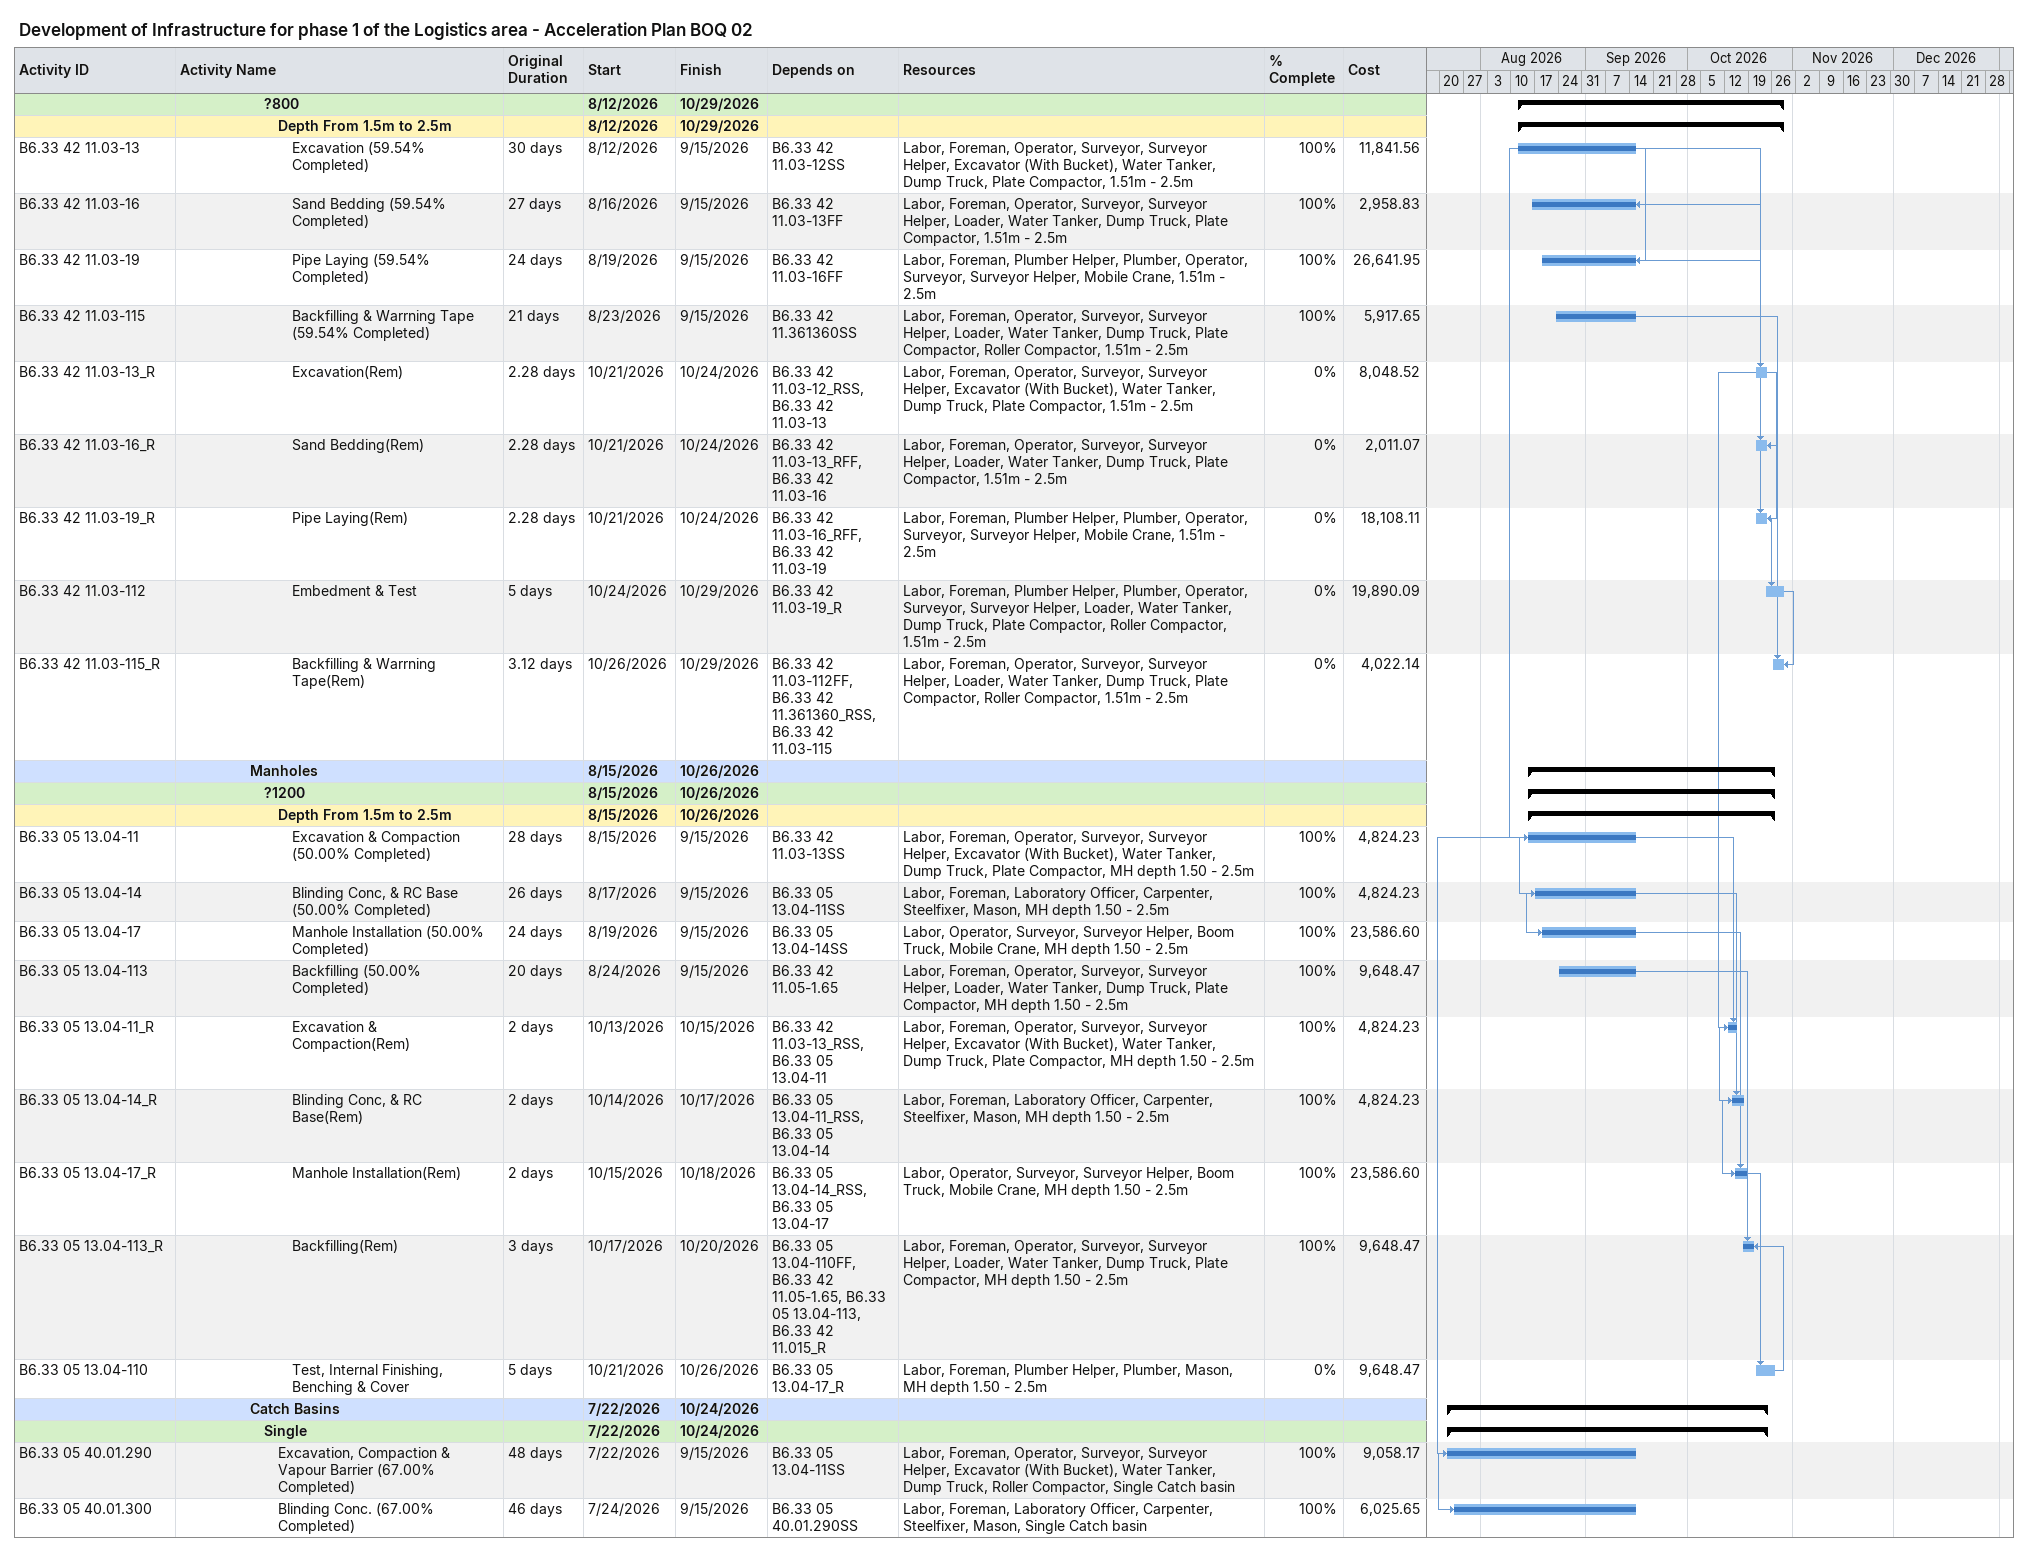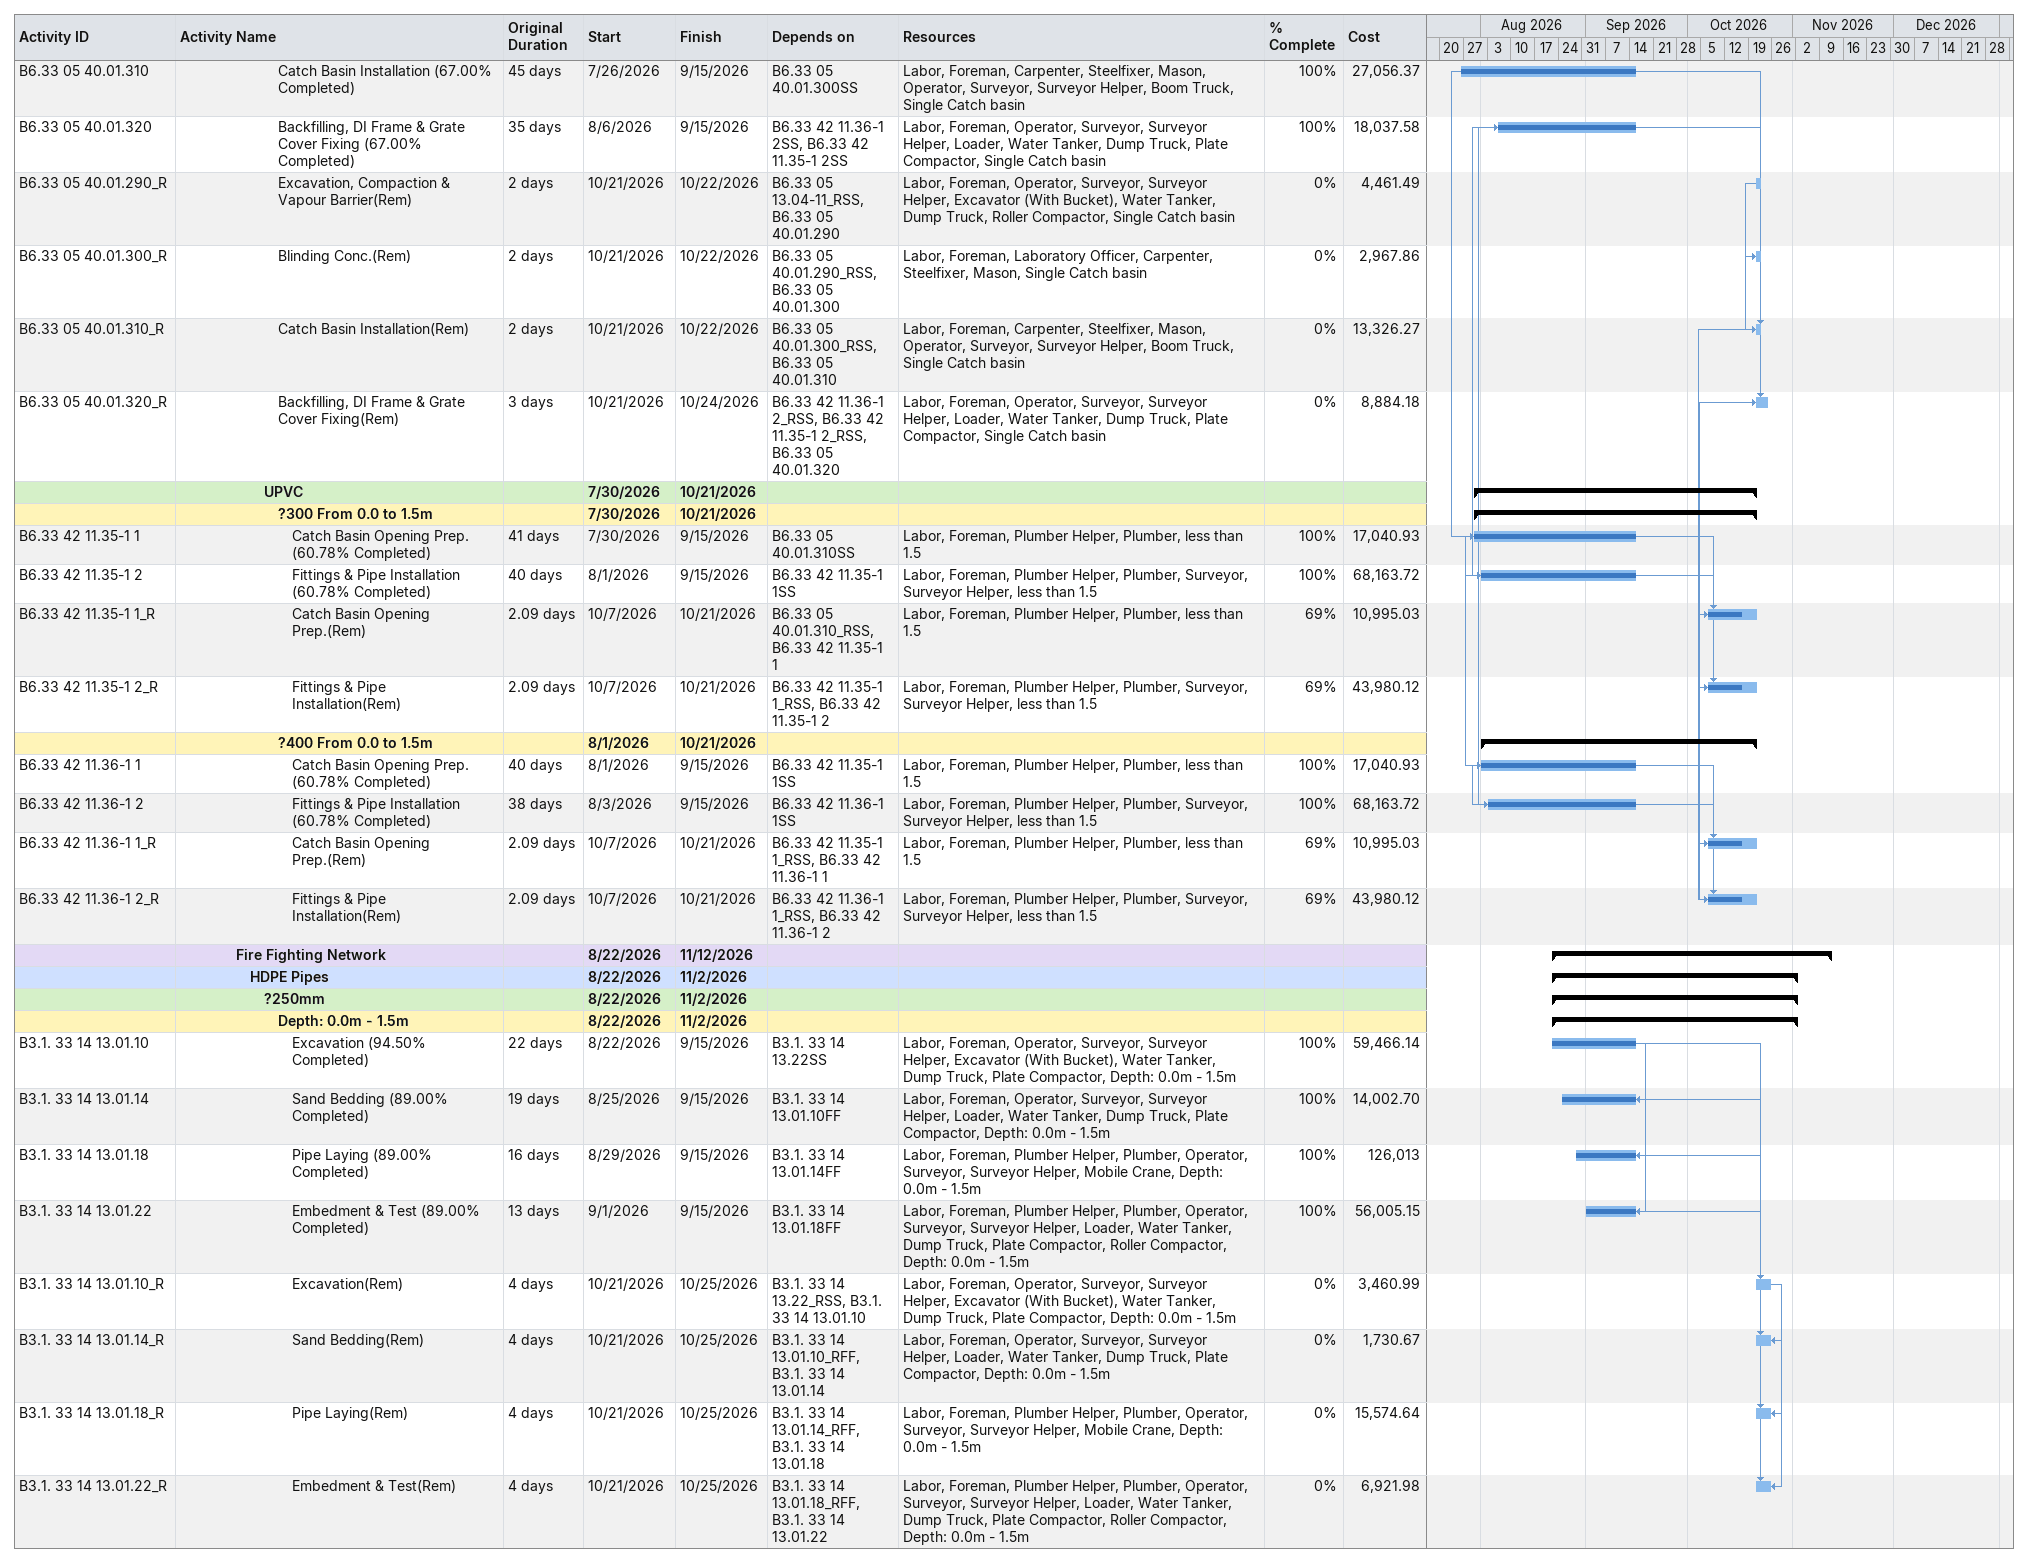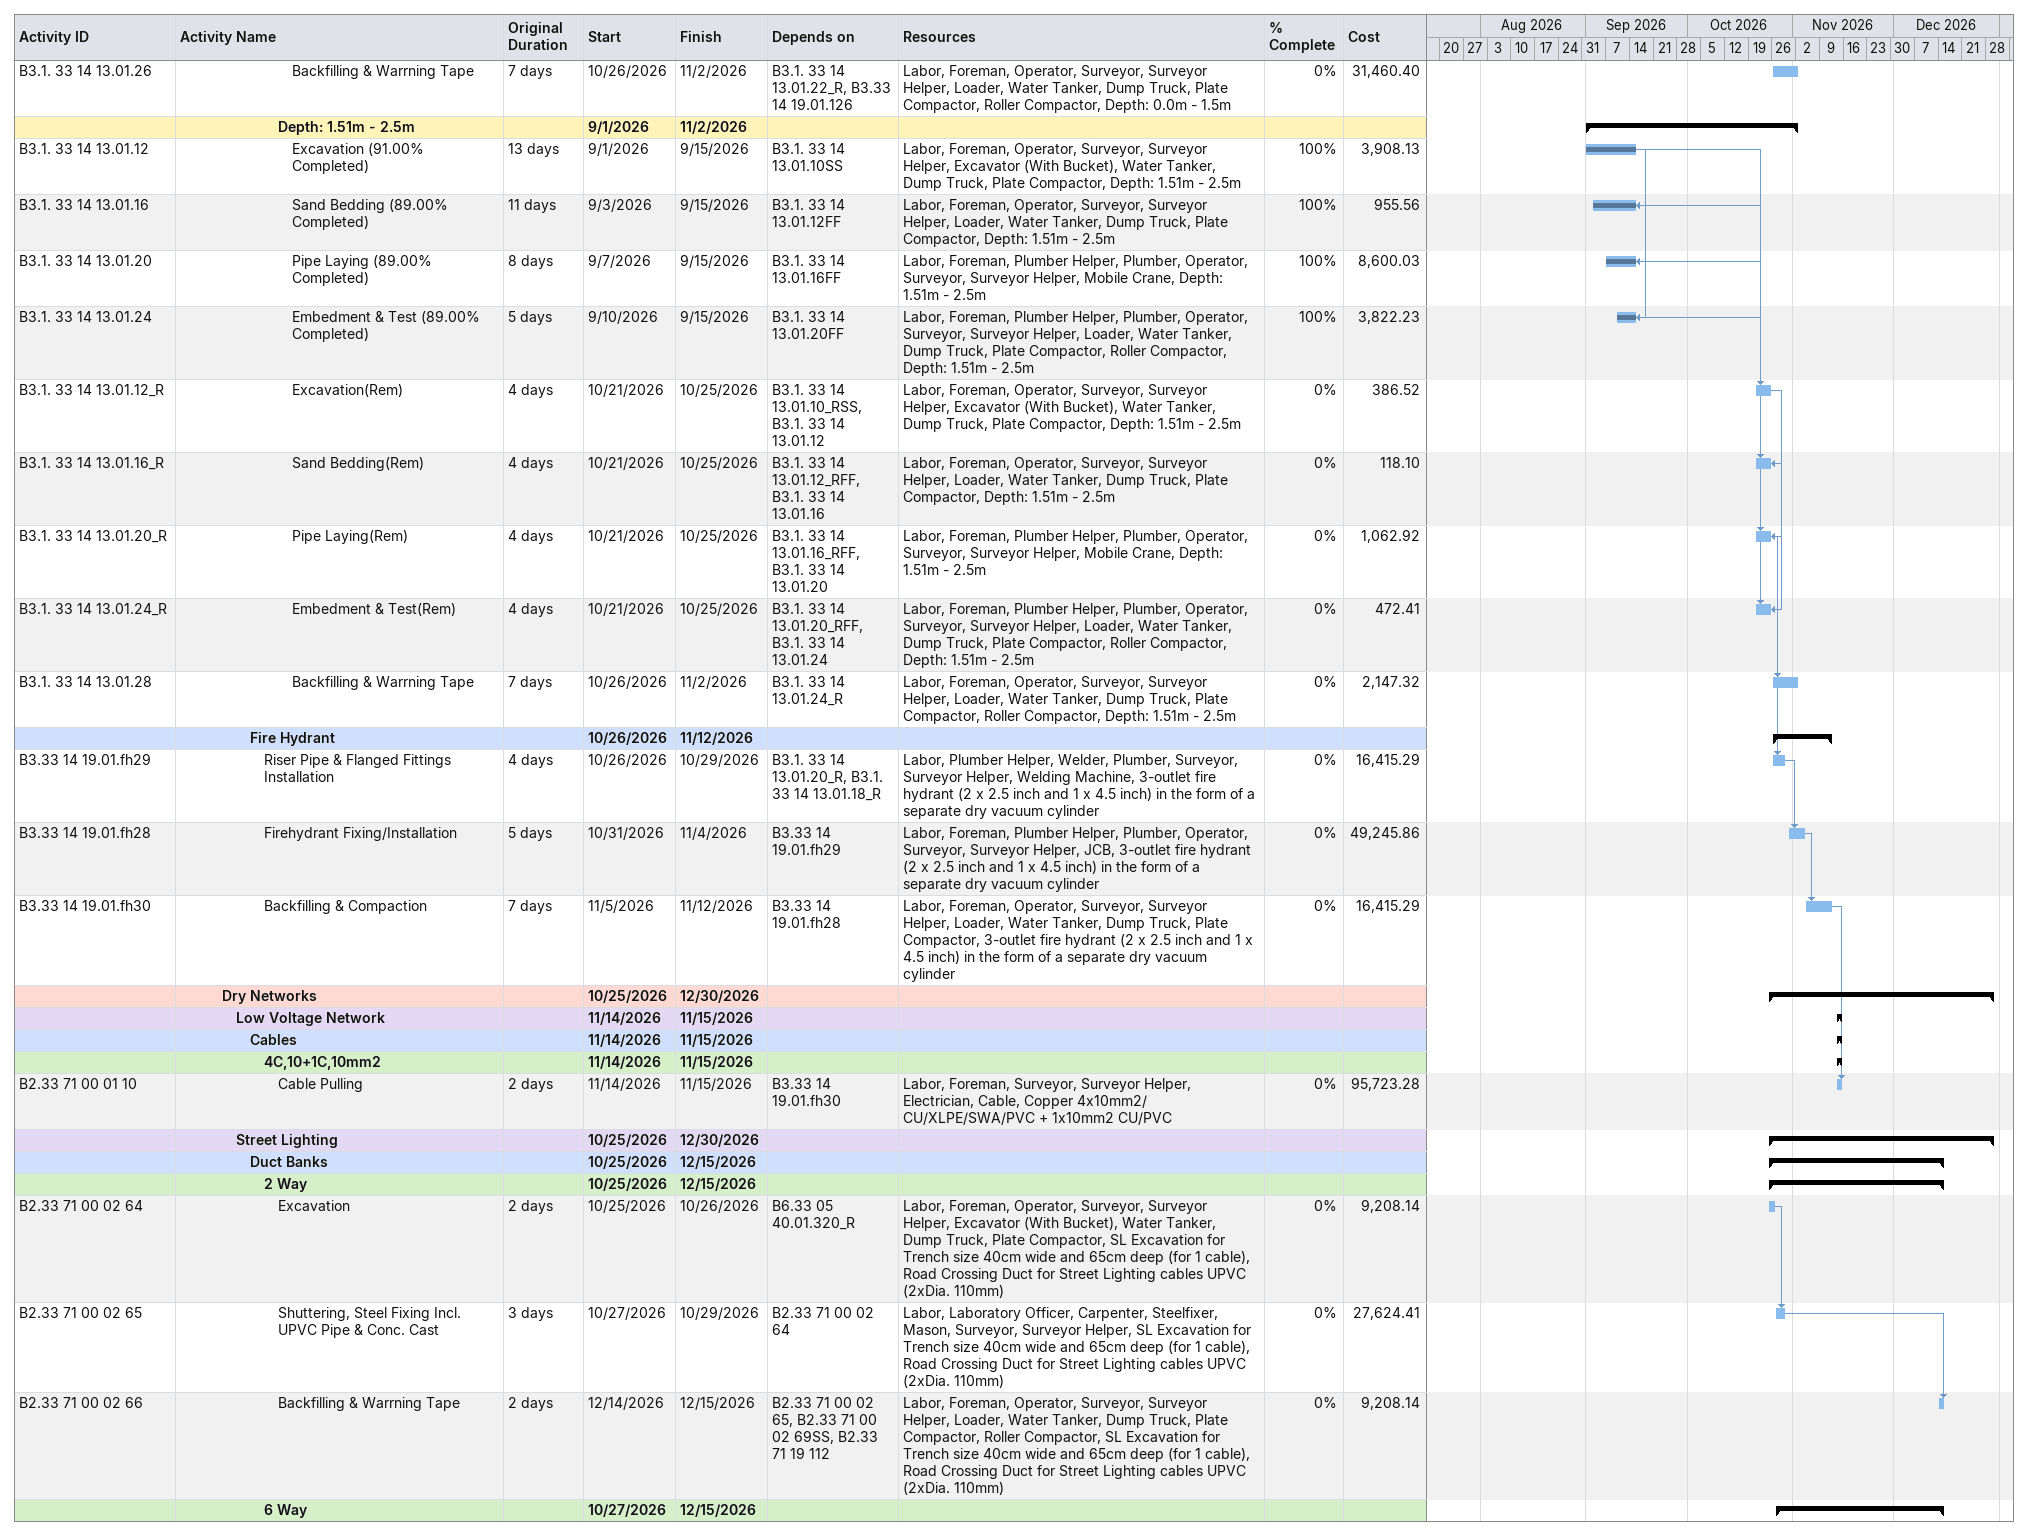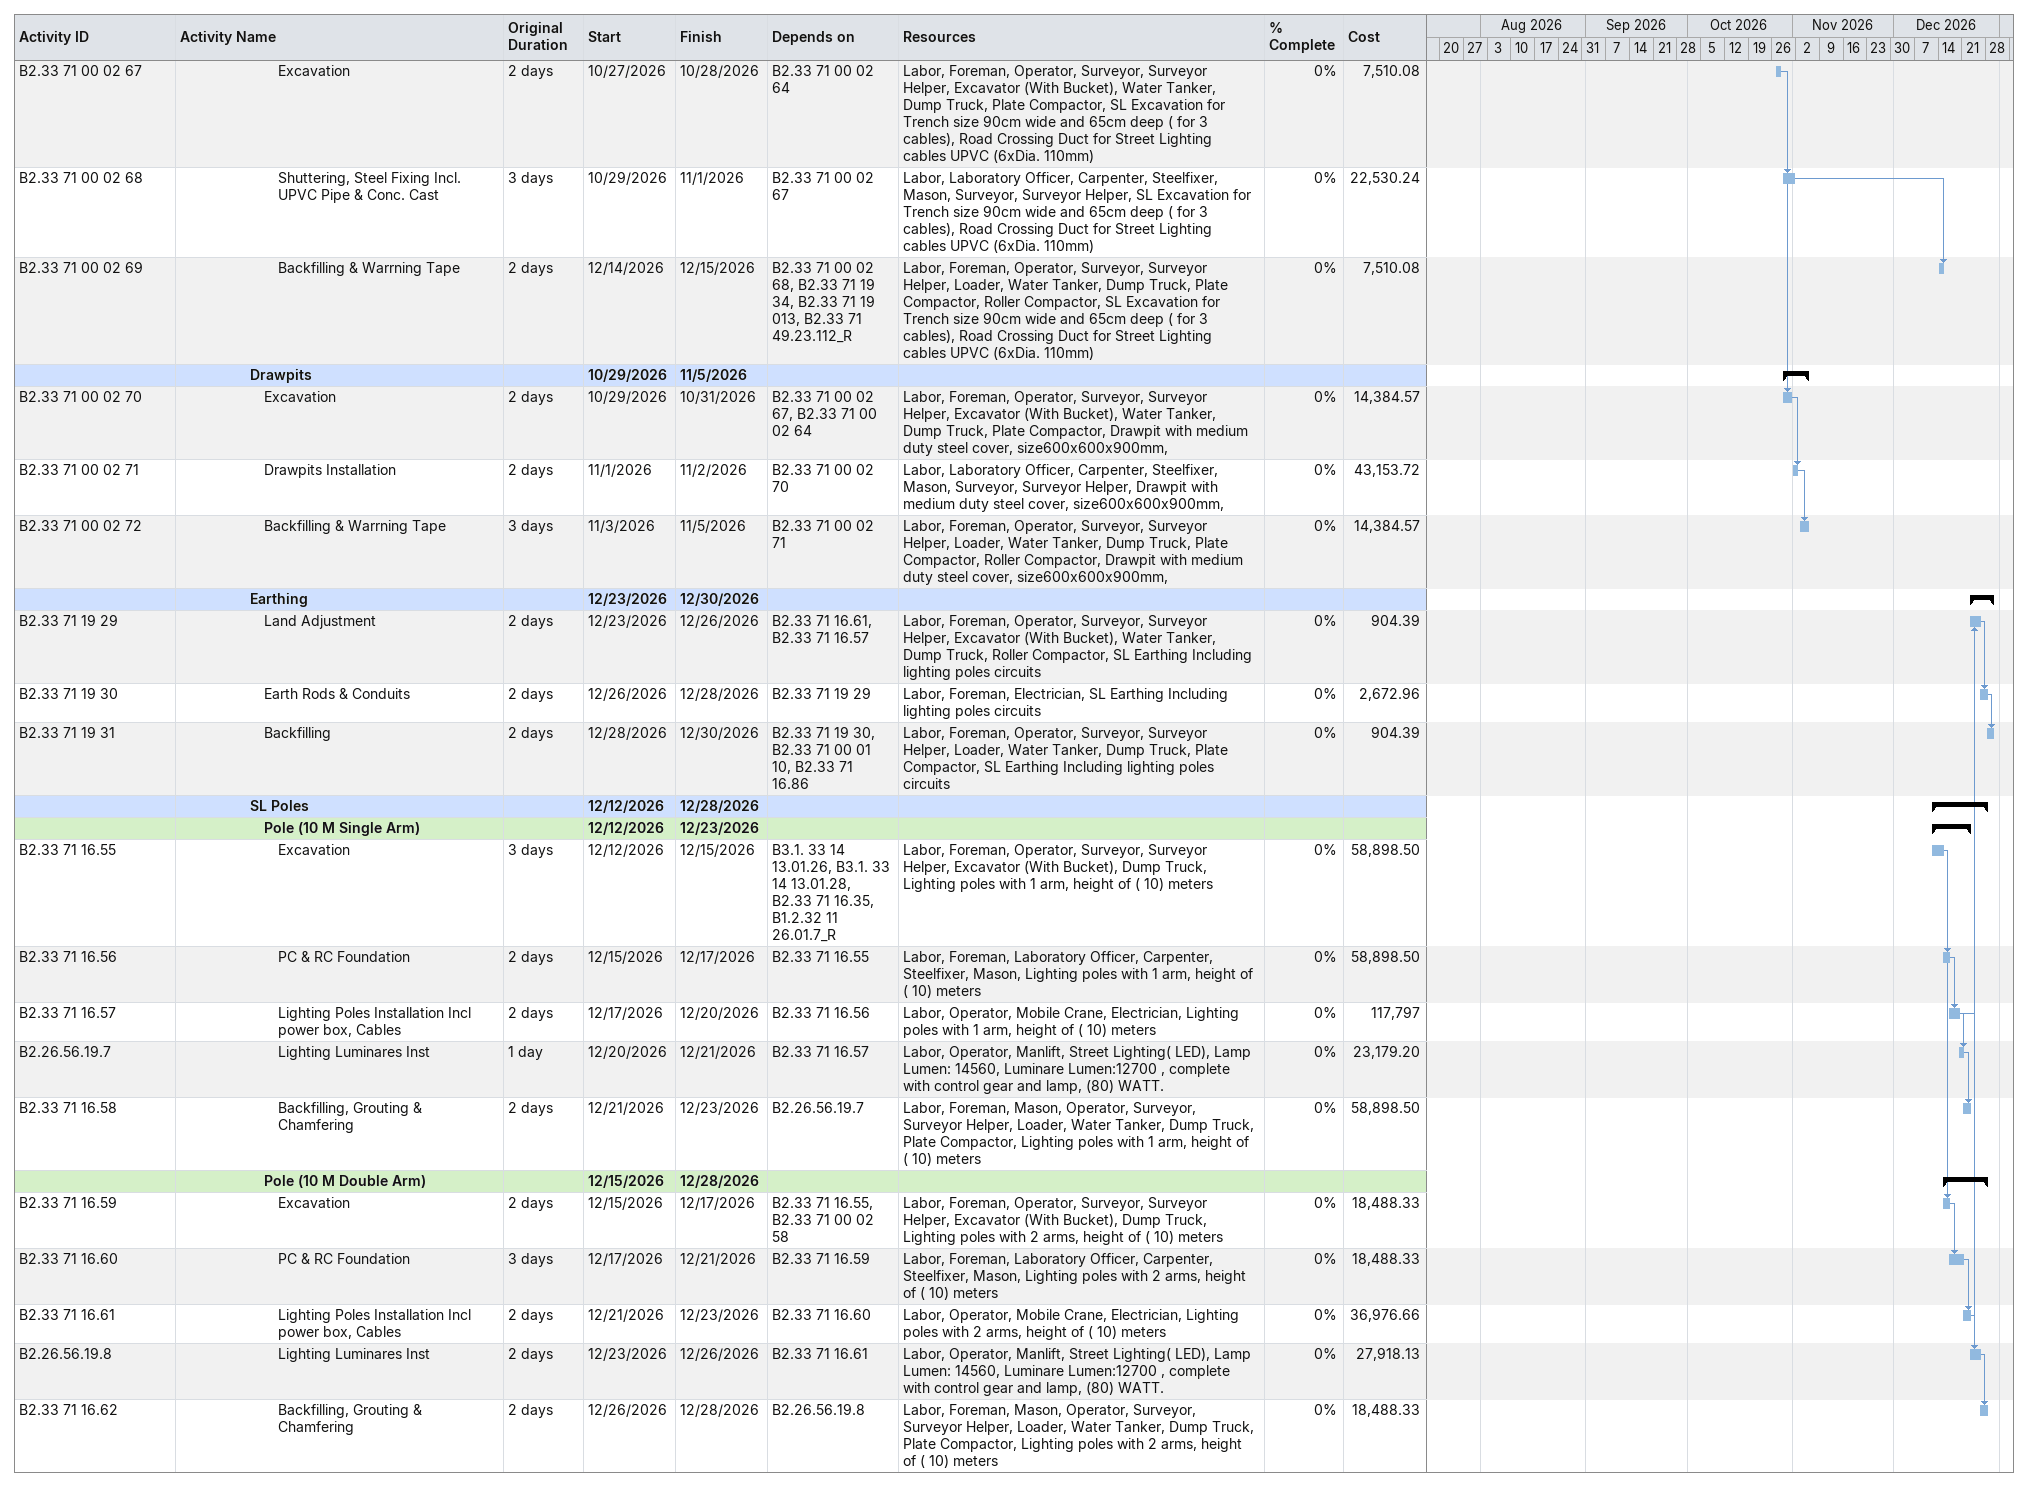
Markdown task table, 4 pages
Development of Infrastructure for phase 1 of the Logistics area - Acceleration Plan BOQ 02

| ID | Level | Task | Original duration | Start | Finish | Predecessors | Resources | % complete | Cost |
|---|---|---|---|---|---|---|---|---|---|
|  | 7 | **?800** |  | 2026-08-12 | 2026-10-29 |  |  |  |  |
|  | 8 | **Depth From 1.5m to 2.5m** |  | 2026-08-12 | 2026-10-29 |  |  |  |  |
| B6.33 42 11.03-13 | 9 | Excavation (59.54% Completed) | 30d | 2026-08-12 | 2026-09-15 | B6.33 42 11.03-12SS | Labor, Foreman, Operator, Surveyor, Surveyor Helper, Excavator (With Bucket), Water Tanker, Dump Truck, Plate Compactor, 1.51m - 2.5m | 100 | 11841.56 |
| B6.33 42 11.03-16 | 9 | Sand Bedding (59.54% Completed) | 27d | 2026-08-16 | 2026-09-15 | B6.33 42 11.03-13FF | Labor, Foreman, Operator, Surveyor, Surveyor Helper, Loader, Water Tanker, Dump Truck, Plate Compactor, 1.51m - 2.5m | 100 | 2958.83 |
| B6.33 42 11.03-19 | 9 | Pipe Laying (59.54% Completed) | 24d | 2026-08-19 | 2026-09-15 | B6.33 42 11.03-16FF | Labor, Foreman, Plumber Helper, Plumber, Operator, Surveyor, Surveyor Helper, Mobile Crane, 1.51m - 2.5m | 100 | 26641.95 |
| B6.33 42 11.03-115 | 9 | Backfilling & Warrning Tape (59.54% Completed) | 21d | 2026-08-23 | 2026-09-15 | B6.33 42 11.361360SS | Labor, Foreman, Operator, Surveyor, Surveyor Helper, Loader, Water Tanker, Dump Truck, Plate Compactor, Roller Compactor, 1.51m - 2.5m | 100 | 5917.65 |
| B6.33 42 11.03-13_R | 9 | Excavation(Rem) | 2.28d | 2026-10-21 | 2026-10-24 | B6.33 42 11.03-12_RSS, B6.33 42 11.03-13 | Labor, Foreman, Operator, Surveyor, Surveyor Helper, Excavator (With Bucket), Water Tanker, Dump Truck, Plate Compactor, 1.51m - 2.5m | 0 | 8048.52 |
| B6.33 42 11.03-16_R | 9 | Sand Bedding(Rem) | 2.28d | 2026-10-21 | 2026-10-24 | B6.33 42 11.03-13_RFF, B6.33 42 11.03-16 | Labor, Foreman, Operator, Surveyor, Surveyor Helper, Loader, Water Tanker, Dump Truck, Plate Compactor, 1.51m - 2.5m | 0 | 2011.07 |
| B6.33 42 11.03-19_R | 9 | Pipe Laying(Rem) | 2.28d | 2026-10-21 | 2026-10-24 | B6.33 42 11.03-16_RFF, B6.33 42 11.03-19 | Labor, Foreman, Plumber Helper, Plumber, Operator, Surveyor, Surveyor Helper, Mobile Crane, 1.51m - 2.5m | 0 | 18108.11 |
| B6.33 42 11.03-112 | 9 | Embedment & Test | 5d | 2026-10-24 | 2026-10-29 | B6.33 42 11.03-19_R | Labor, Foreman, Plumber Helper, Plumber, Operator, Surveyor, Surveyor Helper, Loader, Water Tanker, Dump Truck, Plate Compactor, Roller Compactor, 1.51m - 2.5m | 0 | 19890.09 |
| B6.33 42 11.03-115_R | 9 | Backfilling & Warrning Tape(Rem) | 3.12d | 2026-10-26 | 2026-10-29 | B6.33 42 11.03-112FF, B6.33 42 11.361360_RSS, B6.33 42 11.03-115 | Labor, Foreman, Operator, Surveyor, Surveyor Helper, Loader, Water Tanker, Dump Truck, Plate Compactor, Roller Compactor, 1.51m - 2.5m | 0 | 4022.14 |
|  | 6 | **Manholes** |  | 2026-08-15 | 2026-10-26 |  |  |  |  |
|  | 7 | **?1200** |  | 2026-08-15 | 2026-10-26 |  |  |  |  |
|  | 8 | **Depth From 1.5m to 2.5m** |  | 2026-08-15 | 2026-10-26 |  |  |  |  |
| B6.33 05 13.04-11 | 9 | Excavation & Compaction (50.00% Completed) | 28d | 2026-08-15 | 2026-09-15 | B6.33 42 11.03-13SS | Labor, Foreman, Operator, Surveyor, Surveyor Helper, Excavator (With Bucket), Water Tanker, Dump Truck, Plate Compactor, MH depth 1.50 - 2.5m | 100 | 4824.23 |
| B6.33 05 13.04-14 | 9 | Blinding Conc, & RC Base (50.00% Completed) | 26d | 2026-08-17 | 2026-09-15 | B6.33 05 13.04-11SS | Labor, Foreman, Laboratory Officer, Carpenter, Steelfixer, Mason, MH depth 1.50 - 2.5m | 100 | 4824.23 |
| B6.33 05 13.04-17 | 9 | Manhole Installation (50.00% Completed) | 24d | 2026-08-19 | 2026-09-15 | B6.33 05 13.04-14SS | Labor, Operator, Surveyor, Surveyor Helper, Boom Truck, Mobile Crane, MH depth 1.50 - 2.5m | 100 | 23586.60 |
| B6.33 05 13.04-113 | 9 | Backfilling (50.00% Completed) | 20d | 2026-08-24 | 2026-09-15 | B6.33 42 11.05-1.65 | Labor, Foreman, Operator, Surveyor, Surveyor Helper, Loader, Water Tanker, Dump Truck, Plate Compactor, MH depth 1.50 - 2.5m | 100 | 9648.47 |
| B6.33 05 13.04-11_R | 9 | Excavation & Compaction(Rem) | 2d | 2026-10-13 | 2026-10-15 | B6.33 42 11.03-13_RSS, B6.33 05 13.04-11 | Labor, Foreman, Operator, Surveyor, Surveyor Helper, Excavator (With Bucket), Water Tanker, Dump Truck, Plate Compactor, MH depth 1.50 - 2.5m | 100 | 4824.23 |
| B6.33 05 13.04-14_R | 9 | Blinding Conc, & RC Base(Rem) | 2d | 2026-10-14 | 2026-10-17 | B6.33 05 13.04-11_RSS, B6.33 05 13.04-14 | Labor, Foreman, Laboratory Officer, Carpenter, Steelfixer, Mason, MH depth 1.50 - 2.5m | 100 | 4824.23 |
| B6.33 05 13.04-17_R | 9 | Manhole Installation(Rem) | 2d | 2026-10-15 | 2026-10-18 | B6.33 05 13.04-14_RSS, B6.33 05 13.04-17 | Labor, Operator, Surveyor, Surveyor Helper, Boom Truck, Mobile Crane, MH depth 1.50 - 2.5m | 100 | 23586.60 |
| B6.33 05 13.04-113_R | 9 | Backfilling(Rem) | 3d | 2026-10-17 | 2026-10-20 | B6.33 05 13.04-110FF, B6.33 42 11.05-1.65, B6.33 05 13.04-113, B6.33 42 11.015_R | Labor, Foreman, Operator, Surveyor, Surveyor Helper, Loader, Water Tanker, Dump Truck, Plate Compactor, MH depth 1.50 - 2.5m | 100 | 9648.47 |
| B6.33 05 13.04-110 | 9 | Test, Internal Finishing, Benching & Cover | 5d | 2026-10-21 | 2026-10-26 | B6.33 05 13.04-17_R | Labor, Foreman, Plumber Helper, Plumber, Mason, MH depth 1.50 - 2.5m | 0 | 9648.47 |
|  | 6 | **Catch Basins** |  | 2026-07-22 | 2026-10-24 |  |  |  |  |
|  | 7 | **Single** |  | 2026-07-22 | 2026-10-24 |  |  |  |  |
| B6.33 05 40.01.290 | 8 | Excavation, Compaction & Vapour Barrier (67.00% Completed) | 48d | 2026-07-22 | 2026-09-15 | B6.33 05 13.04-11SS | Labor, Foreman, Operator, Surveyor, Surveyor Helper, Excavator (With Bucket), Water Tanker, Dump Truck, Roller Compactor, Single Catch basin | 100 | 9058.17 |
| B6.33 05 40.01.300 | 8 | Blinding Conc. (67.00% Completed) | 46d | 2026-07-24 | 2026-09-15 | B6.33 05 40.01.290SS | Labor, Foreman, Laboratory Officer, Carpenter, Steelfixer, Mason, Single Catch basin | 100 | 6025.65 |
| B6.33 05 40.01.310 | 8 | Catch Basin Installation (67.00% Completed) | 45d | 2026-07-26 | 2026-09-15 | B6.33 05 40.01.300SS | Labor, Foreman, Carpenter, Steelfixer, Mason, Operator, Surveyor, Surveyor Helper, Boom Truck, Single Catch basin | 100 | 27056.37 |
| B6.33 05 40.01.320 | 8 | Backfilling, DI Frame & Grate Cover Fixing (67.00% Completed) | 35d | 2026-08-06 | 2026-09-15 | B6.33 42 11.36-1 2SS, B6.33 42 11.35-1 2SS | Labor, Foreman, Operator, Surveyor, Surveyor Helper, Loader, Water Tanker, Dump Truck, Plate Compactor, Single Catch basin | 100 | 18037.58 |
| B6.33 05 40.01.290_R | 8 | Excavation, Compaction & Vapour Barrier(Rem) | 2d | 2026-10-21 | 2026-10-22 | B6.33 05 13.04-11_RSS, B6.33 05 40.01.290 | Labor, Foreman, Operator, Surveyor, Surveyor Helper, Excavator (With Bucket), Water Tanker, Dump Truck, Roller Compactor, Single Catch basin | 0 | 4461.49 |
| B6.33 05 40.01.300_R | 8 | Blinding Conc.(Rem) | 2d | 2026-10-21 | 2026-10-22 | B6.33 05 40.01.290_RSS, B6.33 05 40.01.300 | Labor, Foreman, Laboratory Officer, Carpenter, Steelfixer, Mason, Single Catch basin | 0 | 2967.86 |
| B6.33 05 40.01.310_R | 8 | Catch Basin Installation(Rem) | 2d | 2026-10-21 | 2026-10-22 | B6.33 05 40.01.300_RSS, B6.33 05 40.01.310 | Labor, Foreman, Carpenter, Steelfixer, Mason, Operator, Surveyor, Surveyor Helper, Boom Truck, Single Catch basin | 0 | 13326.27 |
| B6.33 05 40.01.320_R | 8 | Backfilling, DI Frame & Grate Cover Fixing(Rem) | 3d | 2026-10-21 | 2026-10-24 | B6.33 42 11.36-1 2_RSS, B6.33 42 11.35-1 2_RSS, B6.33 05 40.01.320 | Labor, Foreman, Operator, Surveyor, Surveyor Helper, Loader, Water Tanker, Dump Truck, Plate Compactor, Single Catch basin | 0 | 8884.18 |
|  | 7 | **UPVC** |  | 2026-07-30 | 2026-10-21 |  |  |  |  |
|  | 8 | **?300 From 0.0 to 1.5m** |  | 2026-07-30 | 2026-10-21 |  |  |  |  |
| B6.33 42 11.35-1 1 | 9 | Catch Basin Opening Prep. (60.78% Completed) | 41d | 2026-07-30 | 2026-09-15 | B6.33 05 40.01.310SS | Labor, Foreman, Plumber Helper, Plumber, less than 1.5 | 100 | 17040.93 |
| B6.33 42 11.35-1 2 | 9 | Fittings & Pipe Installation (60.78% Completed) | 40d | 2026-08-01 | 2026-09-15 | B6.33 42 11.35-1 1SS | Labor, Foreman, Plumber Helper, Plumber, Surveyor, Surveyor Helper, less than 1.5 | 100 | 68163.72 |
| B6.33 42 11.35-1 1_R | 9 | Catch Basin Opening Prep.(Rem) | 2.09d | 2026-10-07 | 2026-10-21 | B6.33 05 40.01.310_RSS, B6.33 42 11.35-1 1 | Labor, Foreman, Plumber Helper, Plumber, less than 1.5 | 69 | 10995.03 |
| B6.33 42 11.35-1 2_R | 9 | Fittings & Pipe Installation(Rem) | 2.09d | 2026-10-07 | 2026-10-21 | B6.33 42 11.35-1 1_RSS, B6.33 42 11.35-1 2 | Labor, Foreman, Plumber Helper, Plumber, Surveyor, Surveyor Helper, less than 1.5 | 69 | 43980.12 |
|  | 8 | **?400 From 0.0 to 1.5m** |  | 2026-08-01 | 2026-10-21 |  |  |  |  |
| B6.33 42 11.36-1 1 | 9 | Catch Basin Opening Prep. (60.78% Completed) | 40d | 2026-08-01 | 2026-09-15 | B6.33 42 11.35-1 1SS | Labor, Foreman, Plumber Helper, Plumber, less than 1.5 | 100 | 17040.93 |
| B6.33 42 11.36-1 2 | 9 | Fittings & Pipe Installation (60.78% Completed) | 38d | 2026-08-03 | 2026-09-15 | B6.33 42 11.36-1 1SS | Labor, Foreman, Plumber Helper, Plumber, Surveyor, Surveyor Helper, less than 1.5 | 100 | 68163.72 |
| B6.33 42 11.36-1 1_R | 9 | Catch Basin Opening Prep.(Rem) | 2.09d | 2026-10-07 | 2026-10-21 | B6.33 42 11.35-1 1_RSS, B6.33 42 11.36-1 1 | Labor, Foreman, Plumber Helper, Plumber, less than 1.5 | 69 | 10995.03 |
| B6.33 42 11.36-1 2_R | 9 | Fittings & Pipe Installation(Rem) | 2.09d | 2026-10-07 | 2026-10-21 | B6.33 42 11.36-1 1_RSS, B6.33 42 11.36-1 2 | Labor, Foreman, Plumber Helper, Plumber, Surveyor, Surveyor Helper, less than 1.5 | 69 | 43980.12 |
|  | 5 | **Fire Fighting Network** |  | 2026-08-22 | 2026-11-12 |  |  |  |  |
|  | 6 | **HDPE Pipes** |  | 2026-08-22 | 2026-11-02 |  |  |  |  |
|  | 7 | **?250mm** |  | 2026-08-22 | 2026-11-02 |  |  |  |  |
|  | 8 | **Depth: 0.0m - 1.5m** |  | 2026-08-22 | 2026-11-02 |  |  |  |  |
| B3.1. 33 14 13.01.10 | 9 | Excavation (94.50% Completed) | 22d | 2026-08-22 | 2026-09-15 | B3.1. 33 14 13.22SS | Labor, Foreman, Operator, Surveyor, Surveyor Helper, Excavator (With Bucket), Water Tanker, Dump Truck, Plate Compactor, Depth: 0.0m - 1.5m | 100 | 59466.14 |
| B3.1. 33 14 13.01.14 | 9 | Sand Bedding (89.00% Completed) | 19d | 2026-08-25 | 2026-09-15 | B3.1. 33 14 13.01.10FF | Labor, Foreman, Operator, Surveyor, Surveyor Helper, Loader, Water Tanker, Dump Truck, Plate Compactor, Depth: 0.0m - 1.5m | 100 | 14002.70 |
| B3.1. 33 14 13.01.18 | 9 | Pipe Laying (89.00% Completed) | 16d | 2026-08-29 | 2026-09-15 | B3.1. 33 14 13.01.14FF | Labor, Foreman, Plumber Helper, Plumber, Operator, Surveyor, Surveyor Helper, Mobile Crane, Depth: 0.0m - 1.5m | 100 | 126013 |
| B3.1. 33 14 13.01.22 | 9 | Embedment & Test (89.00% Completed) | 13d | 2026-09-01 | 2026-09-15 | B3.1. 33 14 13.01.18FF | Labor, Foreman, Plumber Helper, Plumber, Operator, Surveyor, Surveyor Helper, Loader, Water Tanker, Dump Truck, Plate Compactor, Roller Compactor, Depth: 0.0m - 1.5m | 100 | 56005.15 |
| B3.1. 33 14 13.01.10_R | 9 | Excavation(Rem) | 4d | 2026-10-21 | 2026-10-25 | B3.1. 33 14 13.22_RSS, B3.1. 33 14 13.01.10 | Labor, Foreman, Operator, Surveyor, Surveyor Helper, Excavator (With Bucket), Water Tanker, Dump Truck, Plate Compactor, Depth: 0.0m - 1.5m | 0 | 3460.99 |
| B3.1. 33 14 13.01.14_R | 9 | Sand Bedding(Rem) | 4d | 2026-10-21 | 2026-10-25 | B3.1. 33 14 13.01.10_RFF, B3.1. 33 14 13.01.14 | Labor, Foreman, Operator, Surveyor, Surveyor Helper, Loader, Water Tanker, Dump Truck, Plate Compactor, Depth: 0.0m - 1.5m | 0 | 1730.67 |
| B3.1. 33 14 13.01.18_R | 9 | Pipe Laying(Rem) | 4d | 2026-10-21 | 2026-10-25 | B3.1. 33 14 13.01.14_RFF, B3.1. 33 14 13.01.18 | Labor, Foreman, Plumber Helper, Plumber, Operator, Surveyor, Surveyor Helper, Mobile Crane, Depth: 0.0m - 1.5m | 0 | 15574.64 |
| B3.1. 33 14 13.01.22_R | 9 | Embedment & Test(Rem) | 4d | 2026-10-21 | 2026-10-25 | B3.1. 33 14 13.01.18_RFF, B3.1. 33 14 13.01.22 | Labor, Foreman, Plumber Helper, Plumber, Operator, Surveyor, Surveyor Helper, Loader, Water Tanker, Dump Truck, Plate Compactor, Roller Compactor, Depth: 0.0m - 1.5m | 0 | 6921.98 |
| B3.1. 33 14 13.01.26 | 9 | Backfilling & Warrning Tape | 7d | 2026-10-26 | 2026-11-02 | B3.1. 33 14 13.01.22_R, B3.33 14 19.01.126 | Labor, Foreman, Operator, Surveyor, Surveyor Helper, Loader, Water Tanker, Dump Truck, Plate Compactor, Roller Compactor, Depth: 0.0m - 1.5m | 0 | 31460.40 |
|  | 8 | **Depth: 1.51m - 2.5m** |  | 2026-09-01 | 2026-11-02 |  |  |  |  |
| B3.1. 33 14 13.01.12 | 9 | Excavation (91.00% Completed) | 13d | 2026-09-01 | 2026-09-15 | B3.1. 33 14 13.01.10SS | Labor, Foreman, Operator, Surveyor, Surveyor Helper, Excavator (With Bucket), Water Tanker, Dump Truck, Plate Compactor, Depth: 1.51m - 2.5m | 100 | 3908.13 |
| B3.1. 33 14 13.01.16 | 9 | Sand Bedding (89.00% Completed) | 11d | 2026-09-03 | 2026-09-15 | B3.1. 33 14 13.01.12FF | Labor, Foreman, Operator, Surveyor, Surveyor Helper, Loader, Water Tanker, Dump Truck, Plate Compactor, Depth: 1.51m - 2.5m | 100 | 955.56 |
| B3.1. 33 14 13.01.20 | 9 | Pipe Laying (89.00% Completed) | 8d | 2026-09-07 | 2026-09-15 | B3.1. 33 14 13.01.16FF | Labor, Foreman, Plumber Helper, Plumber, Operator, Surveyor, Surveyor Helper, Mobile Crane, Depth: 1.51m - 2.5m | 100 | 8600.03 |
| B3.1. 33 14 13.01.24 | 9 | Embedment & Test (89.00% Completed) | 5d | 2026-09-10 | 2026-09-15 | B3.1. 33 14 13.01.20FF | Labor, Foreman, Plumber Helper, Plumber, Operator, Surveyor, Surveyor Helper, Loader, Water Tanker, Dump Truck, Plate Compactor, Roller Compactor, Depth: 1.51m - 2.5m | 100 | 3822.23 |
| B3.1. 33 14 13.01.12_R | 9 | Excavation(Rem) | 4d | 2026-10-21 | 2026-10-25 | B3.1. 33 14 13.01.10_RSS, B3.1. 33 14 13.01.12 | Labor, Foreman, Operator, Surveyor, Surveyor Helper, Excavator (With Bucket), Water Tanker, Dump Truck, Plate Compactor, Depth: 1.51m - 2.5m | 0 | 386.52 |
| B3.1. 33 14 13.01.16_R | 9 | Sand Bedding(Rem) | 4d | 2026-10-21 | 2026-10-25 | B3.1. 33 14 13.01.12_RFF, B3.1. 33 14 13.01.16 | Labor, Foreman, Operator, Surveyor, Surveyor Helper, Loader, Water Tanker, Dump Truck, Plate Compactor, Depth: 1.51m - 2.5m | 0 | 118.10 |
| B3.1. 33 14 13.01.20_R | 9 | Pipe Laying(Rem) | 4d | 2026-10-21 | 2026-10-25 | B3.1. 33 14 13.01.16_RFF, B3.1. 33 14 13.01.20 | Labor, Foreman, Plumber Helper, Plumber, Operator, Surveyor, Surveyor Helper, Mobile Crane, Depth: 1.51m - 2.5m | 0 | 1062.92 |
| B3.1. 33 14 13.01.24_R | 9 | Embedment & Test(Rem) | 4d | 2026-10-21 | 2026-10-25 | B3.1. 33 14 13.01.20_RFF, B3.1. 33 14 13.01.24 | Labor, Foreman, Plumber Helper, Plumber, Operator, Surveyor, Surveyor Helper, Loader, Water Tanker, Dump Truck, Plate Compactor, Roller Compactor, Depth: 1.51m - 2.5m | 0 | 472.41 |
| B3.1. 33 14 13.01.28 | 9 | Backfilling & Warrning Tape | 7d | 2026-10-26 | 2026-11-02 | B3.1. 33 14 13.01.24_R | Labor, Foreman, Operator, Surveyor, Surveyor Helper, Loader, Water Tanker, Dump Truck, Plate Compactor, Roller Compactor, Depth: 1.51m - 2.5m | 0 | 2147.32 |
|  | 6 | **Fire Hydrant** |  | 2026-10-26 | 2026-11-12 |  |  |  |  |
| B3.33 14 19.01.fh29 | 7 | Riser Pipe & Flanged Fittings Installation | 4d | 2026-10-26 | 2026-10-29 | B3.1. 33 14 13.01.20_R, B3.1. 33 14 13.01.18_R | Labor, Plumber Helper, Welder, Plumber, Surveyor, Surveyor Helper, Welding Machine, 3-outlet fire hydrant (2 x 2.5 inch and 1 x 4.5 inch) in the form of a separate dry vacuum cylinder | 0 | 16415.29 |
| B3.33 14 19.01.fh28 | 7 | Firehydrant Fixing/Installation | 5d | 2026-10-31 | 2026-11-04 | B3.33 14 19.01.fh29 | Labor, Foreman, Plumber Helper, Plumber, Operator, Surveyor, Surveyor Helper, JCB, 3-outlet fire hydrant (2 x 2.5 inch and 1 x 4.5 inch) in the form of a separate dry vacuum cylinder | 0 | 49245.86 |
| B3.33 14 19.01.fh30 | 7 | Backfilling & Compaction | 7d | 2026-11-05 | 2026-11-12 | B3.33 14 19.01.fh28 | Labor, Foreman, Operator, Surveyor, Surveyor Helper, Loader, Water Tanker, Dump Truck, Plate Compactor, 3-outlet fire hydrant (2 x 2.5 inch and 1 x 4.5 inch) in the form of a separate dry vacuum cylinder | 0 | 16415.29 |
|  | 4 | **Dry Networks** |  | 2026-10-25 | 2026-12-30 |  |  |  |  |
|  | 5 | **Low Voltage Network** |  | 2026-11-14 | 2026-11-15 |  |  |  |  |
|  | 6 | **Cables** |  | 2026-11-14 | 2026-11-15 |  |  |  |  |
|  | 7 | **4C,10+1C,10mm2** |  | 2026-11-14 | 2026-11-15 |  |  |  |  |
| B2.33 71 00 01 10 | 8 | Cable Pulling | 2d | 2026-11-14 | 2026-11-15 | B3.33 14 19.01.fh30 | Labor, Foreman, Surveyor, Surveyor Helper, Electrician, Cable, Copper 4x10mm2/ CU/XLPE/SWA/PVC + 1x10mm2 CU/PVC | 0 | 95723.28 |
|  | 5 | **Street Lighting** |  | 2026-10-25 | 2026-12-30 |  |  |  |  |
|  | 6 | **Duct Banks** |  | 2026-10-25 | 2026-12-15 |  |  |  |  |
|  | 7 | **2 Way** |  | 2026-10-25 | 2026-12-15 |  |  |  |  |
| B2.33 71 00 02 64 | 8 | Excavation | 2d | 2026-10-25 | 2026-10-26 | B6.33 05 40.01.320_R | Labor, Foreman, Operator, Surveyor, Surveyor Helper, Excavator (With Bucket), Water Tanker, Dump Truck, Plate Compactor, SL Excavation for Trench size 40cm wide and 65cm deep (for 1 cable), Road Crossing Duct for Street Lighting cables UPVC (2xDia. 110mm) | 0 | 9208.14 |
| B2.33 71 00 02 65 | 8 | Shuttering, Steel Fixing Incl. UPVC Pipe & Conc. Cast | 3d | 2026-10-27 | 2026-10-29 | B2.33 71 00 02 64 | Labor, Laboratory Officer, Carpenter, Steelfixer, Mason, Surveyor, Surveyor Helper, SL Excavation for Trench size 40cm wide and 65cm deep (for 1 cable), Road Crossing Duct for Street Lighting cables UPVC (2xDia. 110mm) | 0 | 27624.41 |
| B2.33 71 00 02 66 | 8 | Backfilling & Warrning Tape | 2d | 2026-12-14 | 2026-12-15 | B2.33 71 00 02 65, B2.33 71 00 02 69SS, B2.33 71 19 112 | Labor, Foreman, Operator, Surveyor, Surveyor Helper, Loader, Water Tanker, Dump Truck, Plate Compactor, Roller Compactor, SL Excavation for Trench size 40cm wide and 65cm deep (for 1 cable), Road Crossing Duct for Street Lighting cables UPVC (2xDia. 110mm) | 0 | 9208.14 |
|  | 7 | **6 Way** |  | 2026-10-27 | 2026-12-15 |  |  |  |  |
| B2.33 71 00 02 67 | 8 | Excavation | 2d | 2026-10-27 | 2026-10-28 | B2.33 71 00 02 64 | Labor, Foreman, Operator, Surveyor, Surveyor Helper, Excavator (With Bucket), Water Tanker, Dump Truck, Plate Compactor, SL Excavation for Trench size 90cm wide and 65cm deep ( for 3 cables), Road Crossing Duct for Street Lighting cables UPVC (6xDia. 110mm) | 0 | 7510.08 |
| B2.33 71 00 02 68 | 8 | Shuttering, Steel Fixing Incl. UPVC Pipe & Conc. Cast | 3d | 2026-10-29 | 2026-11-01 | B2.33 71 00 02 67 | Labor, Laboratory Officer, Carpenter, Steelfixer, Mason, Surveyor, Surveyor Helper, SL Excavation for Trench size 90cm wide and 65cm deep ( for 3 cables), Road Crossing Duct for Street Lighting cables UPVC (6xDia. 110mm) | 0 | 22530.24 |
| B2.33 71 00 02 69 | 8 | Backfilling & Warrning Tape | 2d | 2026-12-14 | 2026-12-15 | B2.33 71 00 02 68, B2.33 71 19 34, B2.33 71 19 013, B2.33 71 49.23.112_R | Labor, Foreman, Operator, Surveyor, Surveyor Helper, Loader, Water Tanker, Dump Truck, Plate Compactor, Roller Compactor, SL Excavation for Trench size 90cm wide and 65cm deep ( for 3 cables), Road Crossing Duct for Street Lighting cables UPVC (6xDia. 110mm) | 0 | 7510.08 |
|  | 6 | **Drawpits** |  | 2026-10-29 | 2026-11-05 |  |  |  |  |
| B2.33 71 00 02 70 | 7 | Excavation | 2d | 2026-10-29 | 2026-10-31 | B2.33 71 00 02 67, B2.33 71 00 02 64 | Labor, Foreman, Operator, Surveyor, Surveyor Helper, Excavator (With Bucket), Water Tanker, Dump Truck, Plate Compactor, Drawpit with medium duty steel cover, size600x600x900mm, | 0 | 14384.57 |
| B2.33 71 00 02 71 | 7 | Drawpits Installation | 2d | 2026-11-01 | 2026-11-02 | B2.33 71 00 02 70 | Labor, Laboratory Officer, Carpenter, Steelfixer, Mason, Surveyor, Surveyor Helper, Drawpit with medium duty steel cover, size600x600x900mm, | 0 | 43153.72 |
| B2.33 71 00 02 72 | 7 | Backfilling & Warrning Tape | 3d | 2026-11-03 | 2026-11-05 | B2.33 71 00 02 71 | Labor, Foreman, Operator, Surveyor, Surveyor Helper, Loader, Water Tanker, Dump Truck, Plate Compactor, Roller Compactor, Drawpit with medium duty steel cover, size600x600x900mm, | 0 | 14384.57 |
|  | 6 | **Earthing** |  | 2026-12-23 | 2026-12-30 |  |  |  |  |
| B2.33 71 19 29 | 7 | Land Adjustment | 2d | 2026-12-23 | 2026-12-26 | B2.33 71 16.61, B2.33 71 16.57 | Labor, Foreman, Operator, Surveyor, Surveyor Helper, Excavator (With Bucket), Water Tanker, Dump Truck, Roller Compactor, SL Earthing Including lighting poles circuits | 0 | 904.39 |
| B2.33 71 19 30 | 7 | Earth Rods & Conduits | 2d | 2026-12-26 | 2026-12-28 | B2.33 71 19 29 | Labor, Foreman, Electrician, SL Earthing Including lighting poles circuits | 0 | 2672.96 |
| B2.33 71 19 31 | 7 | Backfilling | 2d | 2026-12-28 | 2026-12-30 | B2.33 71 19 30, B2.33 71 00 01 10, B2.33 71 16.86 | Labor, Foreman, Operator, Surveyor, Surveyor Helper, Loader, Water Tanker, Dump Truck, Plate Compactor, SL Earthing Including lighting poles circuits | 0 | 904.39 |
|  | 6 | **SL Poles** |  | 2026-12-12 | 2026-12-28 |  |  |  |  |
|  | 7 | **Pole (10 M Single Arm)** |  | 2026-12-12 | 2026-12-23 |  |  |  |  |
| B2.33 71 16.55 | 8 | Excavation | 3d | 2026-12-12 | 2026-12-15 | B3.1. 33 14 13.01.26, B3.1. 33 14 13.01.28, B2.33 71 16.35, B1.2.32 11 26.01.7_R | Labor, Foreman, Operator, Surveyor, Surveyor Helper, Excavator (With Bucket), Dump Truck, Lighting poles with 1 arm, height of ( 10) meters | 0 | 58898.50 |
| B2.33 71 16.56 | 8 | PC & RC Foundation | 2d | 2026-12-15 | 2026-12-17 | B2.33 71 16.55 | Labor, Foreman, Laboratory Officer, Carpenter, Steelfixer, Mason, Lighting poles with 1 arm, height of ( 10) meters | 0 | 58898.50 |
| B2.33 71 16.57 | 8 | Lighting Poles Installation Incl power box, Cables | 2d | 2026-12-17 | 2026-12-20 | B2.33 71 16.56 | Labor, Operator, Mobile Crane, Electrician, Lighting poles with 1 arm, height of ( 10) meters | 0 | 117797 |
| B2.26.56.19.7 | 8 | Lighting Luminares Inst | 1d | 2026-12-20 | 2026-12-21 | B2.33 71 16.57 | Labor, Operator, Manlift, Street Lighting( LED), Lamp Lumen: 14560, Luminare Lumen:12700 , complete with control gear and lamp, (80) WATT. | 0 | 23179.20 |
| B2.33 71 16.58 | 8 | Backfilling, Grouting & Chamfering | 2d | 2026-12-21 | 2026-12-23 | B2.26.56.19.7 | Labor, Foreman, Mason, Operator, Surveyor, Surveyor Helper, Loader, Water Tanker, Dump Truck, Plate Compactor, Lighting poles with 1 arm, height of ( 10) meters | 0 | 58898.50 |
|  | 7 | **Pole (10 M Double Arm)** |  | 2026-12-15 | 2026-12-28 |  |  |  |  |
| B2.33 71 16.59 | 8 | Excavation | 2d | 2026-12-15 | 2026-12-17 | B2.33 71 16.55, B2.33 71 00 02 58 | Labor, Foreman, Operator, Surveyor, Surveyor Helper, Excavator (With Bucket), Dump Truck, Lighting poles with 2 arms, height of ( 10) meters | 0 | 18488.33 |
| B2.33 71 16.60 | 8 | PC & RC Foundation | 3d | 2026-12-17 | 2026-12-21 | B2.33 71 16.59 | Labor, Foreman, Laboratory Officer, Carpenter, Steelfixer, Mason, Lighting poles with 2 arms, height of ( 10) meters | 0 | 18488.33 |
| B2.33 71 16.61 | 8 | Lighting Poles Installation Incl power box, Cables | 2d | 2026-12-21 | 2026-12-23 | B2.33 71 16.60 | Labor, Operator, Mobile Crane, Electrician, Lighting poles with 2 arms, height of ( 10) meters | 0 | 36976.66 |
| B2.26.56.19.8 | 8 | Lighting Luminares Inst | 2d | 2026-12-23 | 2026-12-26 | B2.33 71 16.61 | Labor, Operator, Manlift, Street Lighting( LED), Lamp Lumen: 14560, Luminare Lumen:12700 , complete with control gear and lamp, (80) WATT. | 0 | 27918.13 |
| B2.33 71 16.62 | 8 | Backfilling, Grouting & Chamfering | 2d | 2026-12-26 | 2026-12-28 | B2.26.56.19.8 | Labor, Foreman, Mason, Operator, Surveyor, Surveyor Helper, Loader, Water Tanker, Dump Truck, Plate Compactor, Lighting poles with 2 arms, height of ( 10) meters | 0 | 18488.33 |
